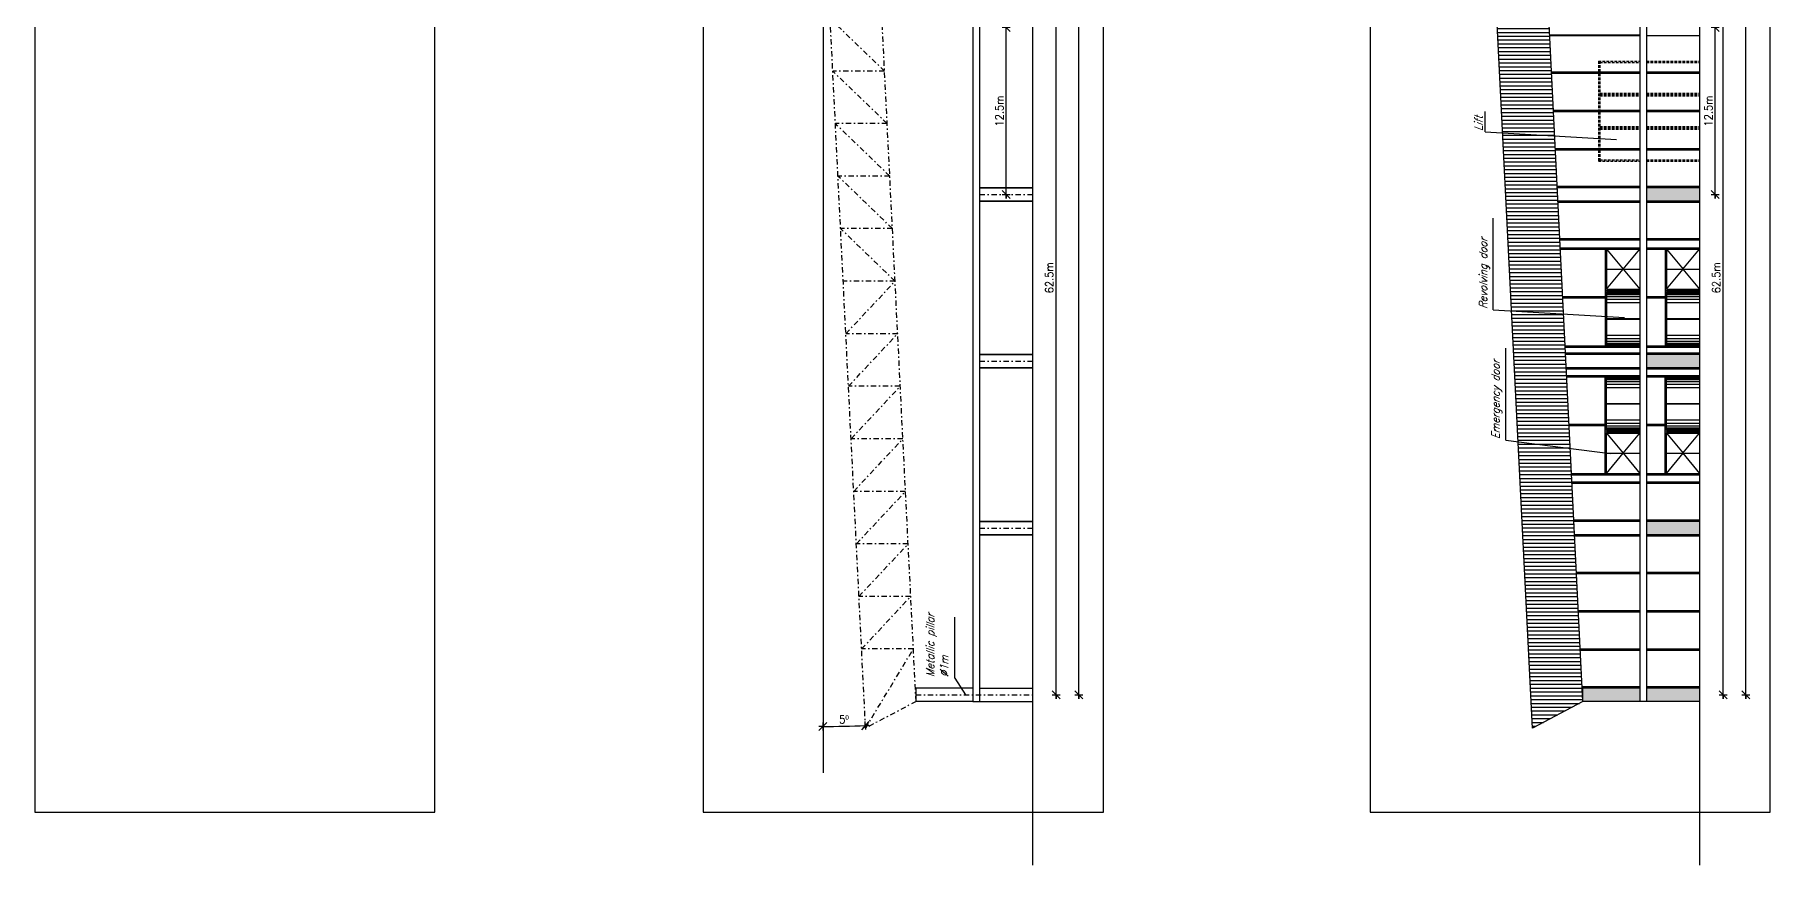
# Model space of a CAD drawing. Header units: millimetres. Extents: x -1 to 12300, y -1929 to 2470.
# Drawn here: x 8237.6 to 8367.7, y -1850.9 to -1788.6 of the extents above; entities that cross this region are included whole.
import ezdxf

# ---------------------------------------------------------------- set-up
doc = ezdxf.new("R2010")
doc.units = ezdxf.units.MM
doc.linetypes.add('DASHDOTBERNUZ', pattern=[0.8, 0.4, -0.2, 0, -0.2])
doc.linetypes.add('HIDDENBERNUZ', pattern=[0.3, 0.2, -0.1])
doc.layers.get('0').update_dxf_attribs({"color": 250})
for name, color, linetype in [('01C', 250, 'Continuous'), ('01cotes', 200, 'Continuous'), ('01E', 250, 'DASHDOTBERNUZ'), ('01TXT', 250, 'Continuous'), ('05C', 1, 'Continuous'), ('_alçat', 7, 'Continuous')]:
    doc.layers.add(name, color=color, linetype=linetype)
doc.layers.add('viewport', color=241, linetype='Continuous', plot=False)
doc.styles.add('_FERROS', font='romans.shx', dxfattribs={"width": 0.9})
doc.styles.add('_PEGATINES', font='romans.shx', dxfattribs={"width": 0.9, "oblique": 20})
doc.dimstyles.new('_100PS300', dxfattribs={"dimtxt": 0.6, "dimasz": 0.6, "dimexe": 0.18, "dimexo": 0.0625, "dimgap": 0.21, "dimtad": 1, "dimrnd": 0.05, "dimzin": 12, "dimdsep": 46, "dimtxsty": '_FERROS', "dimblk": 'OBLIQUE', "dimcen": 0.09, "dimdle": 0.3, "dimse1": 1, "dimse2": 1, "dimclrt": 7, "dimadec": 0, "dimazin": 0, "dimtfac": 1, "dimtix": 1, "dimtmove": 2, "dimatfit": 3, "dimldrblk": 'OBLIQUE', "dimfxl": 1, "dimtvp": 0.882353, "dimtolj": 1, "dimtzin": 0, "dimarcsym": 0})

# ---------------------------------------------------------------- blocks, each defined once
blk = doc.blocks.new('_Oblique')
for p, q in [((0, -0.5), (0, 0.5)), ((0, 0), (0.5, 0))]:
    blk.add_line(p, q)
at = {"layer": '01C', "color": 7, "linetype": 'ByBlock', "lineweight": -2}
blk.add_line((-0.5, -0.5), (0.5, 0.5), dxfattribs=at)
blk = doc.blocks.new('*D161')
at = {"layer": '01cotes', "color": 0, "lineweight": -2, "transparency": 16777216}
blk.add_line((8314.16, -1838.38), (8314.16, -1775.28), dxfattribs=at)
at = {"layer": 'DEFPOINTS', "color": 0, "transparency": 16777216}
for p in [(8314.16, -1775.58), (8314.16, -1775.58), (8314.16, -1838.08)]:
    blk.add_point(p, dxfattribs=at)
at = {"layer": '01cotes', "color": 0, "lineweight": -2, "transparency": 16777216, "xscale": 0.6, "yscale": 0.6, "zscale": 0.6}
for p, rotation in [((8314.16, -1775.58), 90), ((8314.16, -1838.08), 270)]:
    blk.add_blockref('_Oblique', p, dxfattribs=dict(at, rotation=rotation))
at = {"layer": '01cotes', "color": 7, "transparency": 16777216, "insert": (8313.65, -1806.83), "char_height": 0.6, "attachment_point": 5, "rotation": 90, "style": '_FERROS'}
blk.add_mtext('\\A1;62.5m', dxfattribs=at)
blk = doc.blocks.new('*D163')
at = {"layer": '01cotes', "color": 0, "lineweight": -2, "transparency": 16777216}
blk.add_line((8315.87, -1838.38), (8315.87, -1637.78), dxfattribs=at)
at = {"layer": 'DEFPOINTS', "color": 0, "transparency": 16777216}
for p in [(8315.87, -1638.08), (8315.87, -1638.08), (8315.87, -1838.08)]:
    blk.add_point(p, dxfattribs=at)
at = {"layer": '01cotes', "color": 0, "lineweight": -2, "transparency": 16777216, "xscale": 0.6, "yscale": 0.6, "zscale": 0.6}
for p, rotation in [((8315.87, -1638.08), 90), ((8315.87, -1838.08), 270)]:
    blk.add_blockref('_Oblique', p, dxfattribs=dict(at, rotation=rotation))
at = {"layer": '01cotes', "color": 7, "transparency": 16777216, "insert": (8315.36, -1738.08), "char_height": 0.6, "attachment_point": 5, "rotation": 90, "style": '_FERROS'}
blk.add_mtext('\\A1;200m', dxfattribs=at)
blk = doc.blocks.new('*D164')
at = {"layer": '01cotes', "color": 0, "lineweight": -2, "transparency": 16777216}
blk.add_arc((8296.68, -1776.75), 63.71, 270, 272.8624, dxfattribs=at)
at = {"layer": 'DEFPOINTS', "color": 0, "transparency": 16777216}
for p in [(8296.68, -1776.75), (8296.68, -1776.75), (8297.75, -1840.46), (8299.88, -1840.58), (8296.68, -1843.94)]:
    blk.add_point(p, dxfattribs=at)
at = {"layer": '01cotes', "color": 0, "lineweight": -2, "transparency": 16777216, "xscale": 0.6, "yscale": 0.6, "zscale": 0.6}
for p, rotation in [((8296.68, -1840.46), 179.9999999999996), ((8299.87, -1840.39), 2.862405226111477)]:
    blk.add_blockref('_Oblique', p, dxfattribs=dict(at, rotation=rotation))
at = {"layer": '01cotes', "color": 7, "transparency": 16777216, "insert": (8298.26, -1839.93), "char_height": 0.6, "attachment_point": 5, "rotation": 1.4312, "style": '_FERROS'}
blk.add_mtext('\\A1;5º', dxfattribs=at)
blk = doc.blocks.new('*D165')
at = {"layer": '01cotes', "color": 0, "lineweight": -2, "transparency": 16777216}
blk.add_line((8310.42, -1800.88), (8310.42, -1787.78), dxfattribs=at)
at = {"layer": 'DEFPOINTS', "color": 0, "transparency": 16777216}
for p in [(8310.42, -1788.08), (8310.42, -1788.08), (8310.42, -1800.58)]:
    blk.add_point(p, dxfattribs=at)
at = {"layer": '01cotes', "color": 0, "lineweight": -2, "transparency": 16777216, "xscale": 0.6, "yscale": 0.6, "zscale": 0.6}
for p, rotation in [((8310.42, -1788.08), 90), ((8310.42, -1800.58), 270)]:
    blk.add_blockref('_Oblique', p, dxfattribs=dict(at, rotation=rotation))
at = {"layer": '01cotes', "color": 7, "transparency": 16777216, "insert": (8309.91, -1794.33), "char_height": 0.6, "attachment_point": 5, "rotation": 90, "style": '_FERROS'}
blk.add_mtext('\\A1;12.5m', dxfattribs=at)
blk = doc.blocks.new('*D184')
at = {"layer": '01cotes', "color": 0, "lineweight": -2, "transparency": 16777216}
blk.add_line((8364.16, -1838.38), (8364.16, -1775.28), dxfattribs=at)
at = {"layer": 'DEFPOINTS', "color": 0, "transparency": 16777216}
for p in [(8364.16, -1775.58), (8364.16, -1775.58), (8364.16, -1838.08)]:
    blk.add_point(p, dxfattribs=at)
at = {"layer": '01cotes', "color": 0, "lineweight": -2, "transparency": 16777216, "xscale": 0.6, "yscale": 0.6, "zscale": 0.6}
for p, rotation in [((8364.16, -1775.58), 90), ((8364.16, -1838.08), 270)]:
    blk.add_blockref('_Oblique', p, dxfattribs=dict(at, rotation=rotation))
at = {"layer": '01cotes', "color": 7, "transparency": 16777216, "insert": (8363.65, -1806.83), "char_height": 0.6, "attachment_point": 5, "rotation": 90, "style": '_FERROS'}
blk.add_mtext('\\A1;62.5m', dxfattribs=at)
blk = doc.blocks.new('*D186')
at = {"layer": '01cotes', "color": 0, "lineweight": -2, "transparency": 16777216}
blk.add_line((8365.87, -1838.38), (8365.87, -1637.78), dxfattribs=at)
at = {"layer": 'DEFPOINTS', "color": 0, "transparency": 16777216}
for p in [(8365.87, -1638.08), (8365.87, -1638.08), (8365.87, -1838.08)]:
    blk.add_point(p, dxfattribs=at)
at = {"layer": '01cotes', "color": 0, "lineweight": -2, "transparency": 16777216, "xscale": 0.6, "yscale": 0.6, "zscale": 0.6}
for p, rotation in [((8365.87, -1638.08), 90), ((8365.87, -1838.08), 270)]:
    blk.add_blockref('_Oblique', p, dxfattribs=dict(at, rotation=rotation))
at = {"layer": '01cotes', "color": 7, "transparency": 16777216, "insert": (8365.36, -1738.08), "char_height": 0.6, "attachment_point": 5, "rotation": 90, "style": '_FERROS'}
blk.add_mtext('\\A1;200m', dxfattribs=at)
blk = doc.blocks.new('*D187')
at = {"layer": '01cotes', "color": 0, "lineweight": -2, "transparency": 16777216}
blk.add_line((8363.57, -1800.88), (8363.57, -1787.78), dxfattribs=at)
at = {"layer": 'DEFPOINTS', "color": 0, "transparency": 16777216}
for p in [(8363.57, -1788.08), (8363.57, -1788.08), (8363.57, -1800.58)]:
    blk.add_point(p, dxfattribs=at)
at = {"layer": '01cotes', "color": 0, "lineweight": -2, "transparency": 16777216, "xscale": 0.6, "yscale": 0.6, "zscale": 0.6}
for p, rotation in [((8363.57, -1788.08), 90), ((8363.57, -1800.58), 270)]:
    blk.add_blockref('_Oblique', p, dxfattribs=dict(at, rotation=rotation))
at = {"layer": '01cotes', "color": 7, "transparency": 16777216, "insert": (8363.06, -1794.33), "char_height": 0.6, "attachment_point": 5, "rotation": 90, "style": '_FERROS'}
blk.add_mtext('\\A1;12.5m', dxfattribs=at)

msp = doc.modelspace()

# ---------------------------------------------------------------- hatches: boundary and pattern name
at = {"layer": '_alçat'}
h = msp.add_hatch(dxfattribs=at)
h.set_pattern_fill('ANSI31', color=256, scale=0.09, angle=135)
h.set_pattern_definition([(180, (6530.26305, -8974.47517), (-7e-17, -0.28575), [])])
h.paths.add_polyline_path([(8353.66, -1838.585), (8350.51, -1775.585, -0.0741552), (8344.918, -1738.085), (8340.918, -1738.085, 0.0741552), (8346.684, -1776.752), (8349.876, -1840.585)])
h = msp.add_hatch(color=256, dxfattribs=at)
h.dxf.hatch_style = 1
h.paths.add_polyline_path([(8358.418, -1800.085), (8358.418, -1801.085), (8362.418, -1801.085), (8362.418, -1800.085)])
h = msp.add_hatch(color=256, dxfattribs=at)
h.dxf.hatch_style = 1
h.paths.add_polyline_path([(8358.418, -1812.585), (8358.418, -1813.585), (8362.418, -1813.585), (8362.418, -1812.585)])
h = msp.add_hatch(color=256, dxfattribs=at)
h.dxf.hatch_style = 1
h.paths.add_polyline_path([(8362.418, -1826.085), (8362.418, -1825.085), (8358.418, -1825.085), (8358.418, -1826.085)])
h = msp.add_hatch(color=256, dxfattribs=at)
h.dxf.hatch_style = 1
h.paths.add_polyline_path([(8353.66, -1837.585), (8353.66, -1838.585), (8357.918, -1838.585), (8357.918, -1837.585)])
h.paths.add_polyline_path([(8362.418, -1838.585), (8362.418, -1837.585), (8358.418, -1837.585), (8358.418, -1838.585)])

# ---------------------------------------------------------------- linework, layer by layer
at = {"layer": '01C'}
for p, q in [((8308.418, -1800.085), (8312.418, -1800.085)), ((8308.418, -1801.085), (8312.418, -1801.085)), ((8308.418, -1812.585), (8312.418, -1812.585)), ((8308.418, -1813.585), (8312.418, -1813.585)), ((8308.418, -1825.085), (8312.418, -1825.085)), ((8308.418, -1826.085), (8312.418, -1826.085)), ((8307.918, -1837.585), (8303.66, -1837.585)), ((8303.66, -1838.585), (8303.66, -1837.585)), ((8308.418, -1837.585), (8312.418, -1837.585)), ((8307.918, -1838.585), (8303.66, -1838.585)), ((8308.418, -1838.585), (8312.418, -1838.585))]:
    msp.add_line(p, q, dxfattribs=at)
at = {"layer": '01cotes'}
msp.add_line((8296.684, -1776.752), (8296.684, -1843.937), dxfattribs=at)
at = {"layer": '01E'}
for p, q in [((8303.66, -1838.585), (8300.51, -1775.585)), ((8299.876, -1840.585), (8296.684, -1776.752)), ((8301.298, -1791.335), (8297.216, -1787.397)), ((8301.298, -1791.335), (8297.413, -1791.335)), ((8301.494, -1795.272), (8297.413, -1791.335)), ((8301.494, -1795.272), (8297.61, -1795.272)), ((8301.691, -1799.21), (8297.61, -1795.272)), ((8301.691, -1799.21), (8297.807, -1799.21)), ((8301.888, -1803.147), (8297.807, -1799.21)), ((8308.418, -1800.585), (8312.418, -1800.585)), ((8301.888, -1803.147), (8298.004, -1803.147)), ((8302.085, -1807.085), (8298.004, -1803.147)), ((8302.085, -1807.085), (8298.201, -1807.085)), ((8298.398, -1811.022), (8302.085, -1807.085)), ((8302.282, -1811.022), (8298.398, -1811.022)), ((8298.594, -1814.96), (8302.282, -1811.022)), ((8308.418, -1813.085), (8312.418, -1813.085)), ((8302.479, -1814.96), (8298.594, -1814.96)), ((8298.791, -1818.897), (8302.479, -1814.96)), ((8302.676, -1818.897), (8298.791, -1818.897)), ((8298.988, -1822.835), (8302.676, -1818.897)), ((8302.873, -1822.835), (8298.988, -1822.835)), ((8299.185, -1826.772), (8302.873, -1822.835)), ((8303.069, -1826.772), (8299.185, -1826.772)), ((8299.382, -1830.71), (8303.069, -1826.772)), ((8308.418, -1825.585), (8312.418, -1825.585)), ((8303.266, -1830.71), (8299.382, -1830.71)), ((8299.579, -1834.647), (8303.266, -1830.71)), ((8303.463, -1834.647), (8299.579, -1834.647)), ((8299.876, -1840.585), (8303.463, -1834.647)), ((8303.635, -1838.085), (8312.418, -1838.085)), ((8303.66, -1838.585), (8299.876, -1840.585))]:
    msp.add_line(p, q, dxfattribs=at)
at = {"layer": '01TXT'}
for p, q in [((8346.333, -1795.892), (8346.333, -1794.377)), ((8346.333, -1795.892), (8356.172, -1796.457)), ((8346.924, -1809.232), (8346.924, -1802.351)), ((8346.924, -1809.232), (8356.762, -1809.798)), ((8347.867, -1818.989), (8347.867, -1812.109)), ((8347.867, -1818.989), (8355.701, -1819.996)), ((8306.555, -1836.835), (8306.555, -1832.255)), ((8306.555, -1836.835), (8307.361, -1838.085))]:
    msp.add_line(p, q, dxfattribs=at)
at = {"layer": '05C'}
for p, q in [((8312.418, -1850.864), (8312.418, -1625.306)), ((8362.418, -1850.864), (8362.418, -1625.306)), ((8307.918, -1738.085), (8307.918, -1838.585)), ((8308.418, -1738.085), (8308.418, -1838.585)), ((8307.918, -1838.585), (8308.418, -1838.585))]:
    msp.add_line(p, q, dxfattribs=at)
at = {"layer": '_alçat'}
for p, q in [((8357.918, -1738.085), (8357.918, -1838.585)), ((8358.418, -1738.085), (8358.418, -1838.585)), ((8353.66, -1838.585), (8350.51, -1775.585)), ((8349.876, -1840.585), (8346.684, -1776.752)), ((8357.918, -1788.635), (8351.163, -1788.635)), ((8357.918, -1788.685), (8351.165, -1788.685)), ((8362.418, -1788.685), (8358.418, -1788.685)), ((8357.918, -1791.41), (8351.301, -1791.41)), ((8357.918, -1791.46), (8351.304, -1791.46)), ((8357.918, -1791.51), (8351.306, -1791.51)), ((8362.418, -1791.41), (8358.418, -1791.41)), ((8362.418, -1791.46), (8358.418, -1791.46)), ((8362.418, -1791.51), (8358.418, -1791.51)), ((8357.918, -1794.285), (8351.445, -1794.285)), ((8357.918, -1794.335), (8351.448, -1794.335)), ((8357.918, -1794.385), (8351.45, -1794.385)), ((8362.418, -1794.285), (8358.418, -1794.285)), ((8362.418, -1794.335), (8358.418, -1794.335)), ((8362.418, -1794.385), (8358.418, -1794.385)), ((8357.918, -1797.16), (8351.589, -1797.16)), ((8357.918, -1797.21), (8351.591, -1797.21)), ((8357.918, -1797.26), (8351.594, -1797.26)), ((8362.418, -1797.16), (8358.418, -1797.16)), ((8362.418, -1797.21), (8358.418, -1797.21)), ((8362.418, -1797.26), (8358.418, -1797.26)), ((8312.418, -1800.085), (8308.418, -1800.085)), ((8357.918, -1799.985), (8351.73, -1799.985)), ((8357.918, -1800.035), (8351.733, -1800.035)), ((8357.918, -1800.085), (8351.735, -1800.085)), ((8362.418, -1799.985), (8358.418, -1799.985)), ((8362.418, -1800.085), (8358.418, -1800.085)), ((8312.418, -1801.085), (8308.418, -1801.085)), ((8357.918, -1801.085), (8351.785, -1801.085)), ((8357.918, -1801.135), (8351.788, -1801.135)), ((8357.918, -1801.185), (8351.79, -1801.185)), ((8362.418, -1801.085), (8358.418, -1801.085)), ((8362.418, -1801.185), (8358.418, -1801.185)), ((8357.918, -1803.91), (8351.926, -1803.91)), ((8357.918, -1803.96), (8351.929, -1803.96)), ((8357.918, -1804.01), (8351.931, -1804.01)), ((8351.96, -1804.579), (8357.918, -1804.579)), ((8351.965, -1804.679), (8357.918, -1804.679)), ((8355.318, -1804.679), (8355.318, -1811.924)), ((8355.418, -1804.679), (8355.418, -1807.691)), ((8355.418, -1804.679), (8356.668, -1806.185)), ((8356.668, -1806.185), (8357.918, -1804.679)), ((8362.418, -1803.91), (8358.418, -1803.91)), ((8362.418, -1803.96), (8358.418, -1803.96)), ((8362.418, -1804.01), (8358.418, -1804.01)), ((8358.418, -1804.579), (8362.418, -1804.579)), ((8358.418, -1804.679), (8362.418, -1804.679)), ((8359.818, -1804.679), (8359.818, -1811.924)), ((8359.918, -1804.679), (8359.918, -1807.691)), ((8359.918, -1804.679), (8361.168, -1806.185)), ((8361.143, -1806.185), (8362.393, -1804.679)), ((8355.418, -1806.185), (8357.918, -1806.185)), ((8355.418, -1807.691), (8356.668, -1806.185)), ((8356.668, -1806.185), (8357.918, -1807.691)), ((8359.918, -1806.185), (8362.418, -1806.185)), ((8359.918, -1807.691), (8361.168, -1806.185)), ((8361.143, -1806.185), (8362.393, -1807.691)), ((8355.318, -1808.251), (8352.143, -1808.251)), ((8355.318, -1808.301), (8352.146, -1808.301)), ((8355.318, -1808.351), (8352.148, -1808.351)), ((8355.318, -1807.791), (8357.918, -1807.791)), ((8355.418, -1807.691), (8357.918, -1807.691)), ((8355.418, -1807.891), (8355.418, -1811.924)), ((8355.418, -1807.891), (8357.918, -1807.891)), ((8355.418, -1807.941), (8357.918, -1807.941)), ((8355.418, -1807.991), (8357.918, -1807.991)), ((8355.418, -1808.091), (8357.918, -1808.091)), ((8355.418, -1808.241), (8357.918, -1808.241)), ((8355.418, -1808.441), (8357.918, -1808.441)), ((8359.818, -1808.251), (8358.418, -1808.251)), ((8359.818, -1808.301), (8358.418, -1808.301)), ((8359.818, -1808.351), (8358.418, -1808.351)), ((8359.818, -1807.791), (8362.418, -1807.791)), ((8359.918, -1807.691), (8362.418, -1807.691)), ((8359.918, -1807.891), (8359.918, -1811.924)), ((8359.918, -1807.891), (8362.418, -1807.891)), ((8359.918, -1807.941), (8362.418, -1807.941)), ((8359.918, -1807.991), (8362.418, -1807.991)), ((8359.918, -1808.091), (8362.418, -1808.091)), ((8359.918, -1808.241), (8362.418, -1808.241)), ((8359.918, -1808.441), (8362.418, -1808.441)), ((8355.418, -1808.691), (8357.918, -1808.691)), ((8359.918, -1808.691), (8362.418, -1808.691)), ((8355.418, -1809.887), (8357.918, -1809.887)), ((8355.418, -1809.927), (8357.918, -1809.927)), ((8355.418, -1811.124), (8357.918, -1811.124)), ((8359.918, -1809.887), (8362.418, -1809.887)), ((8359.918, -1809.927), (8362.418, -1809.927)), ((8359.918, -1811.124), (8362.418, -1811.124)), ((8352.327, -1811.924), (8357.918, -1811.924)), ((8352.332, -1812.024), (8357.918, -1812.024)), ((8357.918, -1812.485), (8352.355, -1812.485)), ((8355.418, -1811.374), (8357.918, -1811.374)), ((8355.418, -1811.574), (8357.918, -1811.574)), ((8355.418, -1811.724), (8357.918, -1811.724)), ((8355.418, -1811.824), (8357.918, -1811.824)), ((8355.418, -1811.874), (8357.918, -1811.874)), ((8355.418, -1811.924), (8357.918, -1811.924)), ((8358.418, -1811.924), (8362.418, -1811.924)), ((8358.418, -1812.024), (8362.418, -1812.024)), ((8362.418, -1812.485), (8358.418, -1812.485)), ((8359.918, -1811.374), (8362.418, -1811.374)), ((8359.918, -1811.574), (8362.418, -1811.574)), ((8359.918, -1811.724), (8362.418, -1811.724)), ((8359.918, -1811.824), (8362.418, -1811.824)), ((8359.918, -1811.874), (8362.418, -1811.874)), ((8359.918, -1811.924), (8362.418, -1811.924)), ((8312.418, -1812.585), (8308.418, -1812.585)), ((8312.418, -1813.585), (8308.418, -1813.585)), ((8357.918, -1812.585), (8352.36, -1812.585)), ((8357.918, -1813.585), (8352.41, -1813.585)), ((8357.918, -1813.685), (8352.415, -1813.685)), ((8362.418, -1812.585), (8358.418, -1812.585)), ((8362.418, -1813.585), (8358.418, -1813.585)), ((8362.418, -1813.685), (8358.418, -1813.685)), ((8352.438, -1814.146), (8357.918, -1814.146)), ((8352.443, -1814.246), (8357.918, -1814.246)), ((8355.318, -1821.491), (8355.318, -1814.246)), ((8355.418, -1818.279), (8355.418, -1814.246)), ((8355.418, -1814.246), (8357.918, -1814.246)), ((8355.418, -1814.296), (8357.918, -1814.296)), ((8355.418, -1814.346), (8357.918, -1814.346)), ((8355.418, -1814.446), (8357.918, -1814.446)), ((8355.418, -1814.596), (8357.918, -1814.596)), ((8355.418, -1814.796), (8357.918, -1814.796)), ((8355.418, -1815.046), (8357.918, -1815.046)), ((8358.418, -1814.146), (8362.418, -1814.146)), ((8358.418, -1814.246), (8362.418, -1814.246)), ((8359.818, -1821.491), (8359.818, -1814.246)), ((8359.918, -1818.279), (8359.918, -1814.246)), ((8359.918, -1814.246), (8362.418, -1814.246)), ((8359.918, -1814.296), (8362.418, -1814.296)), ((8359.918, -1814.346), (8362.418, -1814.346)), ((8359.918, -1814.446), (8362.418, -1814.446)), ((8359.918, -1814.596), (8362.418, -1814.596)), ((8359.918, -1814.796), (8362.418, -1814.796)), ((8359.918, -1815.046), (8362.418, -1815.046)), ((8355.418, -1816.243), (8357.918, -1816.243)), ((8355.418, -1816.283), (8357.918, -1816.283)), ((8359.918, -1816.243), (8362.418, -1816.243)), ((8359.918, -1816.283), (8362.418, -1816.283)), ((8355.418, -1817.479), (8357.918, -1817.479)), ((8359.918, -1817.479), (8362.418, -1817.479)), ((8355.318, -1817.818), (8352.622, -1817.818)), ((8355.318, -1817.868), (8352.624, -1817.868)), ((8355.318, -1817.918), (8352.627, -1817.918)), ((8355.318, -1818.379), (8357.918, -1818.379)), ((8355.418, -1817.729), (8357.918, -1817.729)), ((8355.418, -1817.929), (8357.918, -1817.929)), ((8355.418, -1818.079), (8357.918, -1818.079)), ((8355.418, -1818.179), (8357.918, -1818.179)), ((8355.418, -1818.229), (8357.918, -1818.229)), ((8355.418, -1818.279), (8357.918, -1818.279)), ((8355.418, -1821.491), (8355.418, -1818.479)), ((8355.418, -1818.479), (8357.918, -1818.479)), ((8355.418, -1818.479), (8356.668, -1819.985)), ((8356.668, -1819.985), (8357.918, -1818.479)), ((8359.818, -1817.818), (8358.418, -1817.818)), ((8359.818, -1817.868), (8358.418, -1817.868)), ((8359.818, -1817.918), (8358.418, -1817.918)), ((8359.818, -1818.379), (8362.418, -1818.379)), ((8359.918, -1817.729), (8362.418, -1817.729)), ((8359.918, -1817.929), (8362.418, -1817.929)), ((8359.918, -1818.079), (8362.418, -1818.079)), ((8359.918, -1818.179), (8362.418, -1818.179)), ((8359.918, -1818.229), (8362.418, -1818.229)), ((8359.918, -1818.279), (8362.418, -1818.279)), ((8359.918, -1821.491), (8359.918, -1818.479)), ((8359.918, -1818.479), (8362.418, -1818.479)), ((8359.918, -1818.479), (8361.168, -1819.985)), ((8361.143, -1819.985), (8362.393, -1818.479)), ((8355.418, -1819.985), (8357.918, -1819.985)), ((8355.418, -1821.491), (8356.668, -1819.985)), ((8356.668, -1819.985), (8357.918, -1821.491)), ((8359.918, -1819.985), (8362.418, -1819.985)), ((8359.918, -1821.491), (8361.168, -1819.985)), ((8361.143, -1819.985), (8362.393, -1821.491)), ((8352.805, -1821.491), (8357.918, -1821.491)), ((8352.81, -1821.591), (8357.918, -1821.591)), ((8358.418, -1821.491), (8362.418, -1821.491)), ((8358.418, -1821.591), (8362.418, -1821.591)), ((8357.918, -1822.16), (8352.839, -1822.16)), ((8357.918, -1822.21), (8352.841, -1822.21)), ((8357.918, -1822.26), (8352.844, -1822.26)), ((8362.418, -1822.16), (8358.418, -1822.16)), ((8362.418, -1822.21), (8358.418, -1822.21)), ((8362.418, -1822.26), (8358.418, -1822.26)), ((8312.418, -1825.085), (8308.418, -1825.085)), ((8357.918, -1824.985), (8352.98, -1824.985)), ((8357.918, -1825.035), (8352.983, -1825.035)), ((8357.918, -1825.085), (8352.985, -1825.085)), ((8362.418, -1824.985), (8358.418, -1824.985)), ((8362.418, -1825.085), (8358.418, -1825.085)), ((8312.418, -1826.085), (8308.418, -1826.085)), ((8357.918, -1826.085), (8353.035, -1826.085)), ((8357.918, -1826.135), (8353.038, -1826.135)), ((8357.918, -1826.185), (8353.04, -1826.185)), ((8362.418, -1826.085), (8358.418, -1826.085)), ((8362.418, -1826.185), (8358.418, -1826.185)), ((8357.918, -1828.91), (8353.176, -1828.91)), ((8357.918, -1828.96), (8353.179, -1828.96)), ((8357.918, -1829.01), (8353.181, -1829.01)), ((8362.418, -1828.91), (8358.418, -1828.91)), ((8362.418, -1828.96), (8358.418, -1828.96)), ((8362.418, -1829.01), (8358.418, -1829.01)), ((8357.918, -1831.785), (8353.32, -1831.785)), ((8357.918, -1831.835), (8353.323, -1831.835)), ((8357.918, -1831.885), (8353.325, -1831.885)), ((8362.418, -1831.785), (8358.418, -1831.785)), ((8362.418, -1831.835), (8358.418, -1831.835)), ((8362.418, -1831.885), (8358.418, -1831.885)), ((8357.918, -1834.66), (8353.464, -1834.66)), ((8357.918, -1834.71), (8353.466, -1834.71)), ((8357.918, -1834.76), (8353.469, -1834.76)), ((8362.418, -1834.66), (8358.418, -1834.66)), ((8362.418, -1834.71), (8358.418, -1834.71)), ((8362.418, -1834.76), (8358.418, -1834.76)), ((8357.918, -1837.485), (8353.605, -1837.485)), ((8357.918, -1837.585), (8353.66, -1837.585)), ((8353.66, -1838.585), (8353.66, -1837.585)), ((8362.418, -1837.485), (8358.418, -1837.485)), ((8362.418, -1837.585), (8358.418, -1837.585)), ((8353.66, -1838.585), (8349.876, -1840.585)), ((8357.918, -1838.585), (8353.66, -1838.585)), ((8358.418, -1838.585), (8357.918, -1838.585)), ((8362.418, -1838.585), (8358.418, -1838.585))]:
    msp.add_line(p, q, dxfattribs=at)
at = {"layer": '_alçat', "linetype": 'HIDDENBERNUZ'}
for p, q in [((8354.818, -1790.585), (8354.818, -1791.41)), ((8354.818, -1790.585), (8357.918, -1790.585)), ((8354.818, -1791.51), (8354.818, -1794.285)), ((8354.918, -1790.585), (8354.918, -1791.41)), ((8354.918, -1790.685), (8357.918, -1790.685)), ((8354.918, -1791.51), (8354.918, -1794.285)), ((8358.418, -1790.585), (8362.418, -1790.585)), ((8358.418, -1790.685), (8362.418, -1790.685)), ((8354.918, -1792.985), (8357.918, -1792.985)), ((8354.918, -1793.085), (8357.918, -1793.085)), ((8354.918, -1793.185), (8357.918, -1793.185)), ((8358.418, -1792.985), (8362.418, -1792.985)), ((8358.418, -1793.085), (8362.418, -1793.085)), ((8358.418, -1793.185), (8362.418, -1793.185)), ((8354.818, -1794.385), (8354.818, -1797.16)), ((8354.918, -1794.385), (8354.918, -1797.16)), ((8354.918, -1795.485), (8357.918, -1795.485)), ((8358.418, -1795.485), (8362.418, -1795.485)), ((8354.918, -1795.585), (8357.918, -1795.585)), ((8354.918, -1795.685), (8357.918, -1795.685)), ((8358.418, -1795.585), (8362.418, -1795.585)), ((8358.418, -1795.685), (8362.418, -1795.685)), ((8354.818, -1797.26), (8354.818, -1798.085)), ((8354.818, -1798.085), (8357.918, -1798.085)), ((8354.918, -1797.26), (8354.918, -1798.085)), ((8354.918, -1797.985), (8357.918, -1797.985)), ((8358.418, -1797.985), (8362.418, -1797.985)), ((8358.418, -1798.085), (8362.418, -1798.085))]:
    msp.add_line(p, q, dxfattribs=at)
at = {"layer": 'viewport'}
for points in [[(8267.587, -1846.888), (8267.587, -1626.888), (8237.587, -1626.888), (8237.587, -1846.888)], [(8317.701, -1846.888), (8317.701, -1626.888), (8287.701, -1626.888), (8287.701, -1846.888)], [(8367.701, -1846.888), (8367.701, -1626.888), (8337.701, -1626.888), (8337.701, -1846.888)]]:
    msp.add_lwpolyline(points, close=True, dxfattribs=at)

# ---------------------------------------------------------------- texts
at = {"layer": '01TXT', "style": '_PEGATINES', "oblique": 20, "width": 0.9}
for s, p in [('Lift', (8346.12, -1795.822)), ('Revolving door', (8346.464, -1809.162)), ('Emergency door', (8347.408, -1818.92)), ('Metallic pillar', (8305.014, -1836.766)), ('%%C1m', (8306.06, -1836.766))]:
    msp.add_text(s, height=0.6, rotation=90, dxfattribs=at).set_placement(p)

# ---------------------------------------------------------------- dimensions: what is measured, and where the dimension line sits
at = {"layer": '01cotes'}
for base, p1, p2, picture, middle in [((8315.872, -1638.085), (8315.872, -1838.085), (8315.872, -1638.085), '*D163', (8315.362, -1738.085)), ((8365.872, -1638.085), (8365.872, -1838.085), (8365.872, -1638.085), '*D186', (8365.362, -1738.085)), ((8314.159, -1775.585), (8314.159, -1838.085), (8314.159, -1775.585), '*D161', (8313.649, -1806.835)), ((8364.159, -1775.585), (8364.159, -1838.085), (8364.159, -1775.585), '*D184', (8363.649, -1806.835)), ((8310.418, -1788.085), (8310.418, -1800.585), (8310.418, -1788.085), '*D165', (8309.908, -1794.335)), ((8363.565, -1788.085), (8363.565, -1800.585), (8363.565, -1788.085), '*D187', (8363.055, -1794.335))]:
    dim = msp.add_linear_dim(base=base, p1=p1, p2=p2, angle=90, dimstyle='_100PS300', override={"dimpost": 'm'}, dxfattribs=at)
    dim.commit()
    dim.dimension.update_dxf_attribs({"geometry": picture, "text_midpoint": middle})
dim = msp.add_angular_dim_2l(base=(8297.745, -1840.456), line1=((8296.684, -1776.752), (8296.684, -1843.937)), line2=((8299.876, -1840.585), (8296.684, -1776.752)), text='5º', dimstyle='_100PS300', override={"dimpost": 'm'}, dxfattribs=at)
dim.commit()
dim.dimension.update_dxf_attribs({"geometry": '*D164', "text_midpoint": (8298.263, -1839.935)})

doc.saveas('drawing.dxf')
